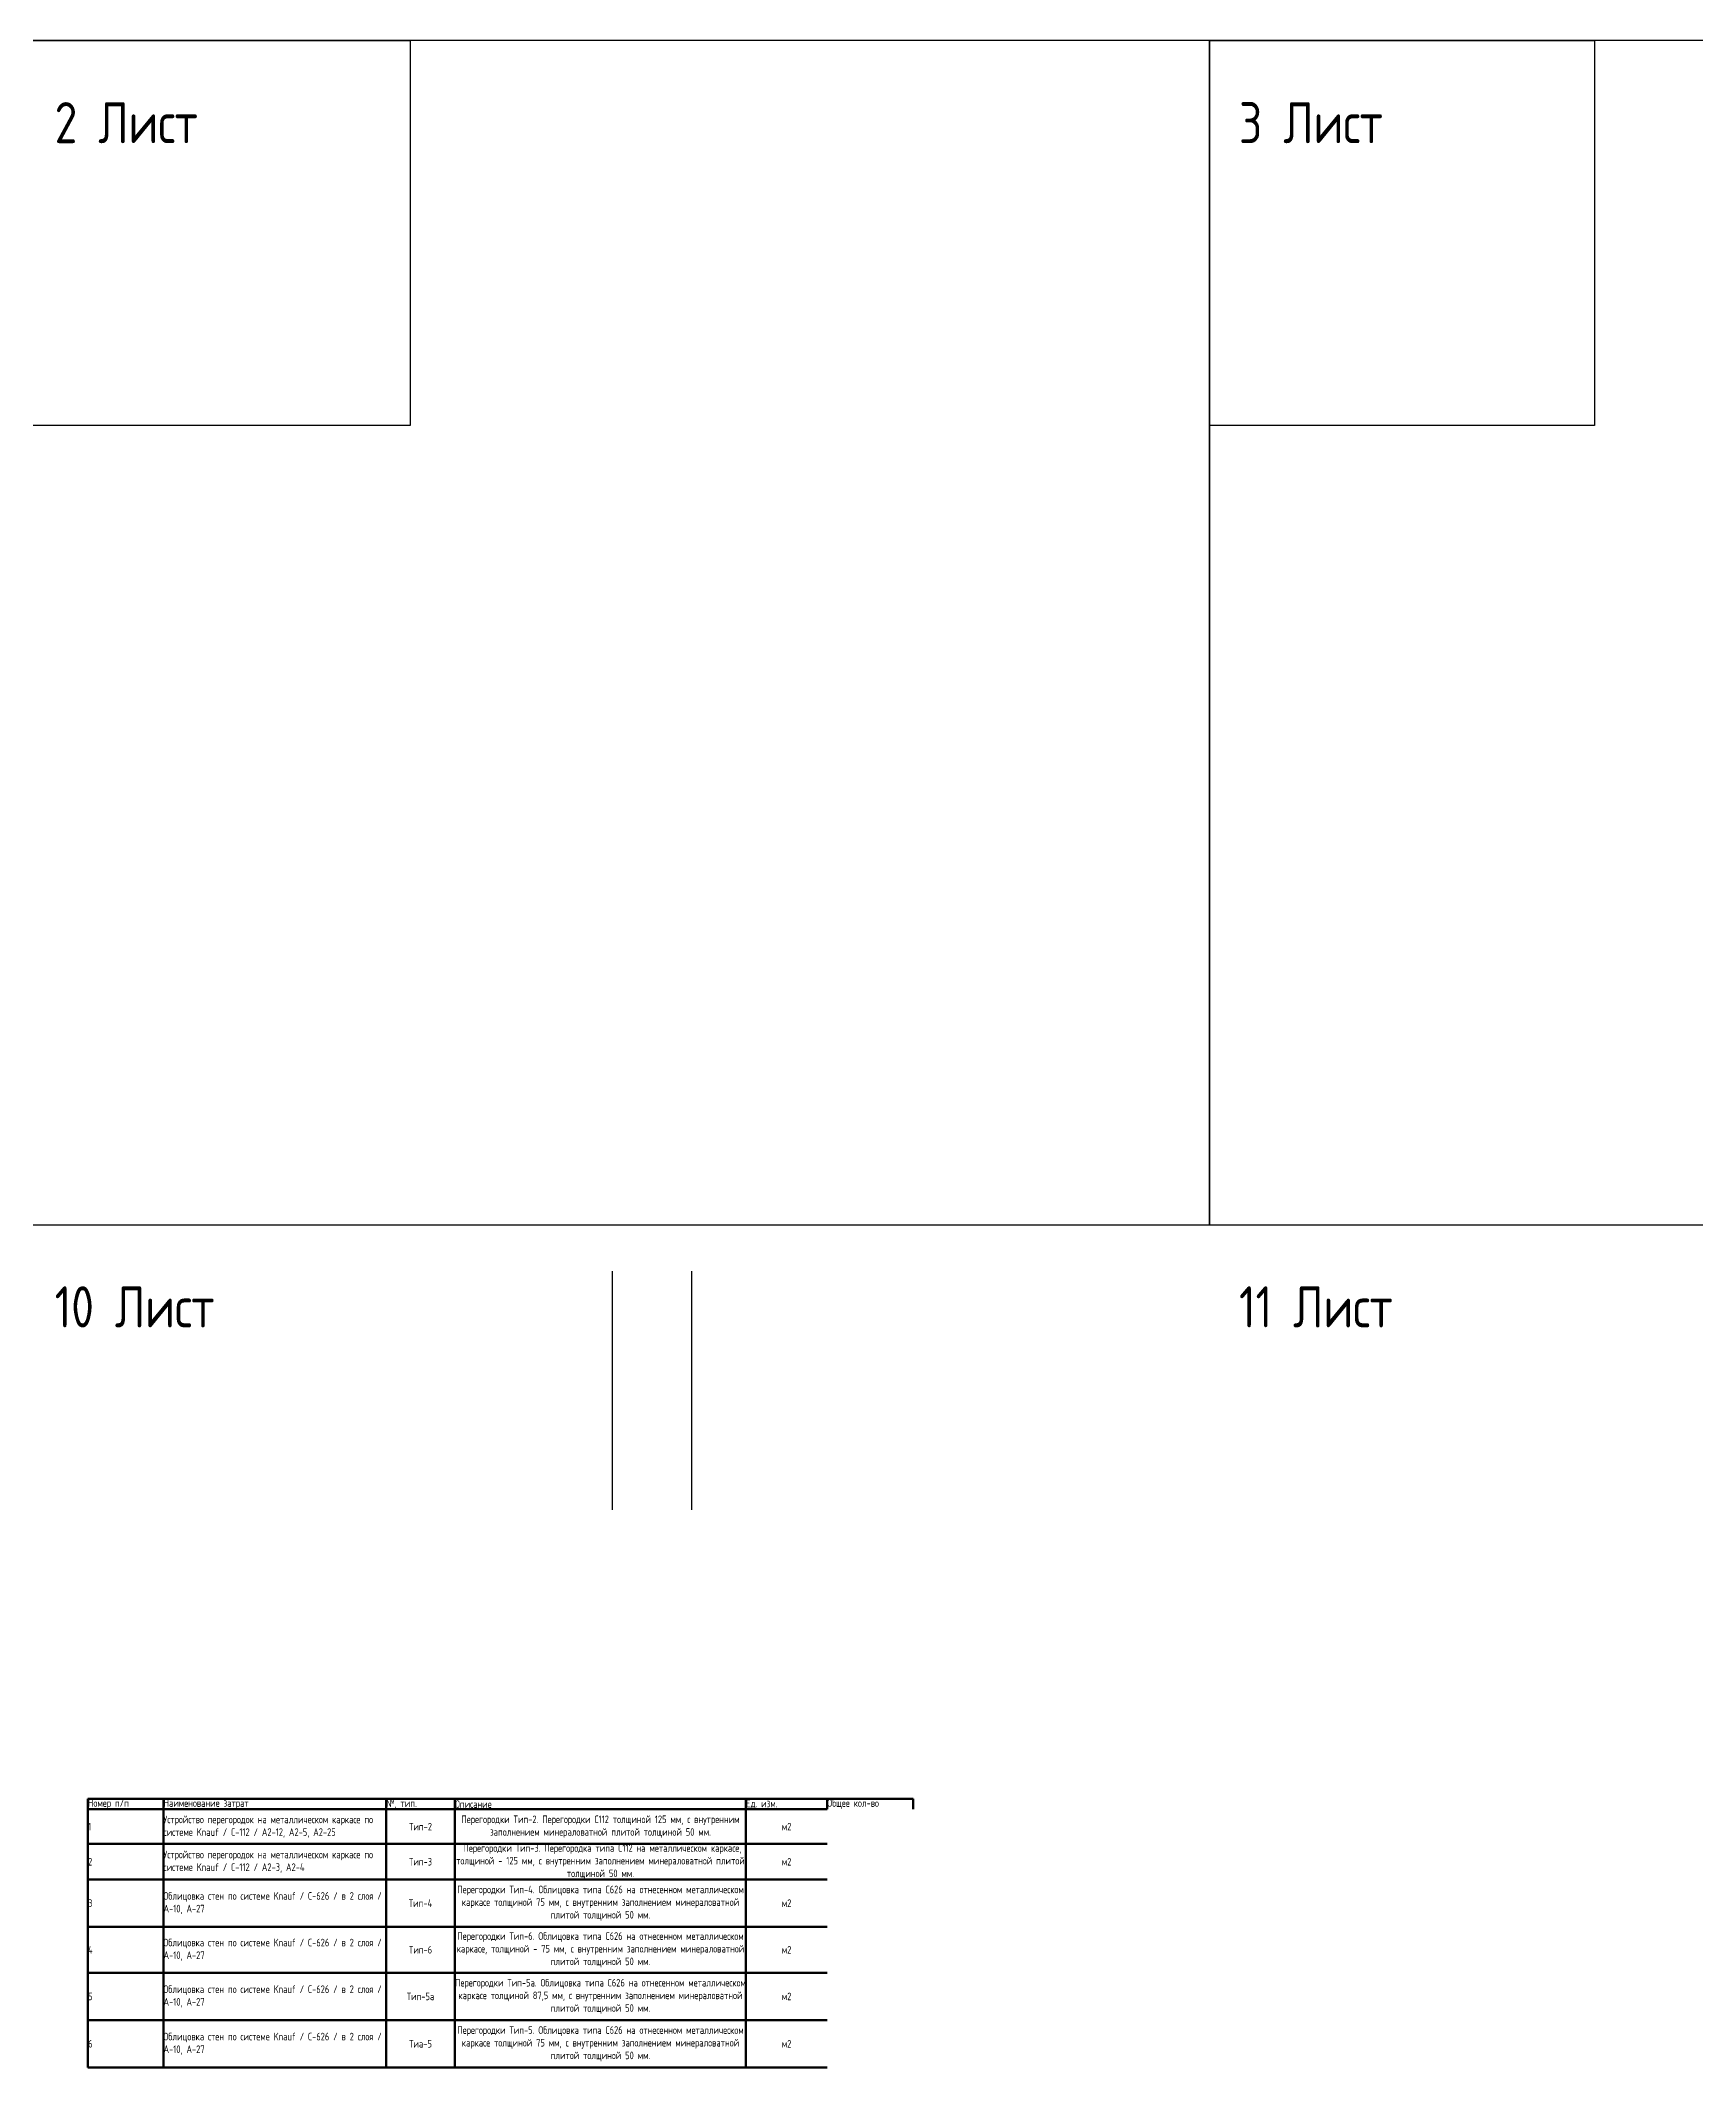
# Paper-space layout '№3' of a CAD drawing. Header units: millimetres. Extents: x -143 to 1617, y -313 to 845.
# Drawn here: x 303 to 918, y -313 to 440 of the extents above; entities that cross this region are included whole.
import ezdxf

# ---------------------------------------------------------------- set-up
doc = ezdxf.new("R2010")
doc.units = ezdxf.units.MM
doc.layers.add('0) 1 вып перегородка', color=7, linetype='Continuous', lineweight=60)
doc.styles.get("Standard").update_dxf_attribs({"font": 'ГОСТ тип А.ttf'})

# ---------------------------------------------------------------- blocks, each defined once
blk = doc.blocks.new('*U6925')
at = {"color": 4}
blk.add_lwpolyline([(-220, -220), (220, -220), (220, 220), (-220, 220)], close=True, dxfattribs=at)
at = {"color": 3}
blk.add_lwpolyline([(-220, 220), (-77, 220), (-77, 77), (-220, 77)], close=True, dxfattribs=at)
blk = doc.blocks.new('*U6926')
at = {"color": 0, "linetype": 'ByBlock', "lineweight": -2, "transparency": 16777216}
for p in [(440, 0), (880, 0)]:
    blk.add_blockref('*U6925', p, dxfattribs=at)

psp = doc.layouts.new('№3')

# ---------------------------------------------------------------- linework, layer by layer
for p, q in [((515, -17.19), (515, -105.95)), ((544.54, -17.19), (544.54, -105.95))]:
    psp.add_line(p, q)
at = {"layer": '0) 1 вып перегородка', "color": 18, "true_color": 0x000000}
for p, q in [((320.29, -213.31), (626.88, -213.31)), ((320.29, -213.31), (320.29, -313.12)), ((320.29, -217.2), (594.95, -217.2)), ((348.34, -213.31), (348.34, -313.12)), ((431.07, -213.31), (431.07, -313.12)), ((456.65, -213.31), (456.65, -313.12)), ((564.78, -213.31), (564.78, -313.12)), ((594.95, -213.31), (594.95, -217.2)), ((320.29, -230.09), (594.95, -230.09)), ((320.29, -243.27), (594.95, -243.27)), ((320.29, -260.87), (594.95, -260.87)), ((320.29, -277.92), (594.95, -277.92)), ((320.29, -295.52), (594.95, -295.52)), ((320.29, -313.12), (594.95, -313.12))]:
    psp.add_line(p, q, dxfattribs=at)
at = {"layer": '0) 1 вып перегородка'}
psp.add_line((626.88, -213.31), (626.88, -217.2), dxfattribs=at)

# ---------------------------------------------------------------- block references
psp.add_blockref('*U6926', (77, 220))

# ---------------------------------------------------------------- texts
at = {"char_height": 15.258, "attachment_point": 1}
for s, insert in [('2 Лист', (307.95, 417.12)), ('3 Лист', (747.95, 417.12)), ('10 Лист', (307.95, -22.88)), ('11 Лист', (747.95, -22.88))]:
    psp.add_mtext_dynamic_manual_height_columns(s, width=109.6484, gutter_width=76.29, heights=[0], dxfattribs=dict(at, insert=insert))
at = {"layer": '0) 1 вып перегородка'}
for s, insert, char_height, width, attachment_point in [('{\\fГОСТ тип А|b1|i0|c0;Номер п/п', (320.35, -215.26), 2.8222, 27.9294, 4), ('{\\fГОСТ тип А|b1|i0|c0;Наименование затрат', (348.4, -215.26), 2.8222, 82.61, 4), ('{\\fГОСТ тип А|b1|i0|c0;№, тип.', (431.13, -215.26), 2.8222, 25.46, 4), ('{\\fГОСТ тип А|b1|i0|c0;Описание', (456.71, -215.26), 2.8222, 108.01, 4), ('{\\fГОСТ тип А|b1|i0|c0;Ед. изм.', (564.84, -215.26), 2.8222, 30.0461, 4), ('{\\fГОСТ тип А|b1|i0|c0;Общее кол-во', (595.01, -215.26), 2.8222, 31.81, 4), ('{\\fГОСТ тип А|b1|i0|c0;1', (320.35, -223.65), 2.8222, 27.9294, 4), ('{\\fГОСТ тип А|b1|i0|c0;Устройство перегородок на металлическом каркасе по системе Knauf / С-112 / А2-12, А2-5, А2-25', (348.4, -223.65), 2.82222, 82.61, 4), ('{\\fГОСТ тип А|b1|i0|c0;Тип-2', (443.86, -223.65), 2.8222, 25.46, 5), ('{\\fГОСТ тип А|b1|i0|c0;Перегородки Тип-2. Перегородки С112 толщиной 125 мм, с внутренним заполнением минераловатной плитой толщиной 50 мм.', (510.72, -223.65), 2.82222, 108.01, 5), ('{\\fГОСТ тип А|b1|i0|c0;м2', (579.87, -223.65), 2.8222, 30.0461, 5), ('{\\fГОСТ тип А|b1|i0|c0;Устройство перегородок на металлическом каркасе по системе Knauf / С-112 / А2-3, А2-4', (348.4, -236.68), 2.82222, 82.61, 4), ('{\\fГОСТ тип А|b1|i0|c0; Перегородки Тип-3. Перегородка типа С112 на металлическом каркасе, толщиной - 125 мм, с внутренним заполнением минераловатной плитой толщиной 50 мм.', (510.72, -236.68), 2.82222, 108.01, 5), ('{\\fГОСТ тип А|b1|i0|c0;2', (320.35, -236.68), 2.8222, 27.9294, 4), ('{\\fГОСТ тип А|b1|i0|c0;Тип-3', (443.86, -236.68), 2.8222, 25.46, 5), ('{\\fГОСТ тип А|b1|i0|c0;м2', (579.87, -236.68), 2.8222, 30.0461, 5), ('{\\fГОСТ тип А|b1|i0|c0;Облицовка стен по системе Knauf / С-626 / в 2 слоя / А-10, А-27', (348.4, -252.07), 2.8222, 82.61, 4), ('{\\fГОСТ тип А|b1|i0|c204|p34;Перегородки Тип-4. Облицовка типа С626 на отнесенном металлическом каркасе толщиной 75 мм, с внутренним заполнением минераловатной плитой толщиной 50 мм. }', (510.72, -252.07), 2.82222, 108.01, 5), ('{\\fГОСТ тип А|b1|i0|c0;3', (320.35, -252.07), 2.8222, 27.9294, 4), ('{\\fГОСТ тип А|b1|i0|c0;Тип-4', (443.86, -252.07), 2.8222, 25.46, 5), ('{\\fГОСТ тип А|b1|i0|c0;м2', (579.87, -252.07), 2.8222, 30.0461, 5), ('{\\fГОСТ тип А|b1|i0|c204|p34;Перегородки Тип-6. Облицовка типа С626 на отнесенном металлическом каркасе, толщиной - 75 мм, с внутренним заполнением минераловатной плитой толщиной 50 мм.}', (510.72, -269.39), 2.82222, 108.01, 5), ('{\\fГОСТ тип А|b1|i0|c0;4', (320.35, -269.39), 2.8222, 27.9294, 4), ('{\\fГОСТ тип А|b1|i0|c0;Облицовка стен по системе Knauf / С-626 / в 2 слоя / А-10, А-27', (348.4, -269.39), 2.8222, 82.61, 4), ('{\\fГОСТ тип А|b1|i0|c0;Тип-6', (443.86, -269.39), 2.8222, 25.46, 5), ('{\\fГОСТ тип А|b1|i0|c0;м2', (579.87, -269.39), 2.8222, 30.0461, 5), ('{\\fГОСТ тип А|b1|i0|c0;5', (320.35, -286.72), 2.8222, 27.9294, 4), ('{\\fГОСТ тип А|b1|i0|c0;Облицовка стен по системе Knauf / С-626 / в 2 слоя / А-10, А-27', (348.4, -286.72), 2.8222, 82.61, 4), ('{\\fГОСТ тип А|b1|i0|c0;Тип-5а', (443.86, -286.72), 2.8222, 25.46, 5), ('{\\fГОСТ тип А|b1|i0|c204|p34;Перегородки Тип-5а. Облицовка типа С626 на отнесенном металлическом каркасе толщиной 87,5 мм, с внутренним заполнением минераловатной плитой толщиной 50 мм. }', (510.72, -286.72), 2.82222, 108.01, 5), ('{\\fГОСТ тип А|b1|i0|c0;м2', (579.87, -286.72), 2.8222, 30.0461, 5), ('{\\fГОСТ тип А|b1|i0|c0;Облицовка стен по системе Knauf / С-626 / в 2 слоя / А-10, А-27', (348.4, -304.32), 2.8222, 82.61, 4), ('{\\fГОСТ тип А|b1|i0|c204|p34;Перегородки Тип-5. Облицовка типа С626 на отнесенном металлическом каркасе толщиной 75 мм, с внутренним заполнением минераловатной плитой толщиной 50 мм.}', (510.72, -304.32), 2.82222, 108.01, 5), ('{\\fГОСТ тип А|b1|i0|c0;6', (320.35, -304.32), 2.8222, 27.9294, 4), ('{\\fГОСТ тип А|b1|i0|c0;Тиа-5', (443.86, -304.32), 2.8222, 25.46, 5), ('{\\fГОСТ тип А|b1|i0|c0;м2', (579.87, -304.32), 2.8222, 30.0461, 5)]:
    psp.add_mtext(s, dxfattribs=dict(at, insert=insert, char_height=char_height, width=width, attachment_point=attachment_point))

doc.saveas('drawing.dxf')
